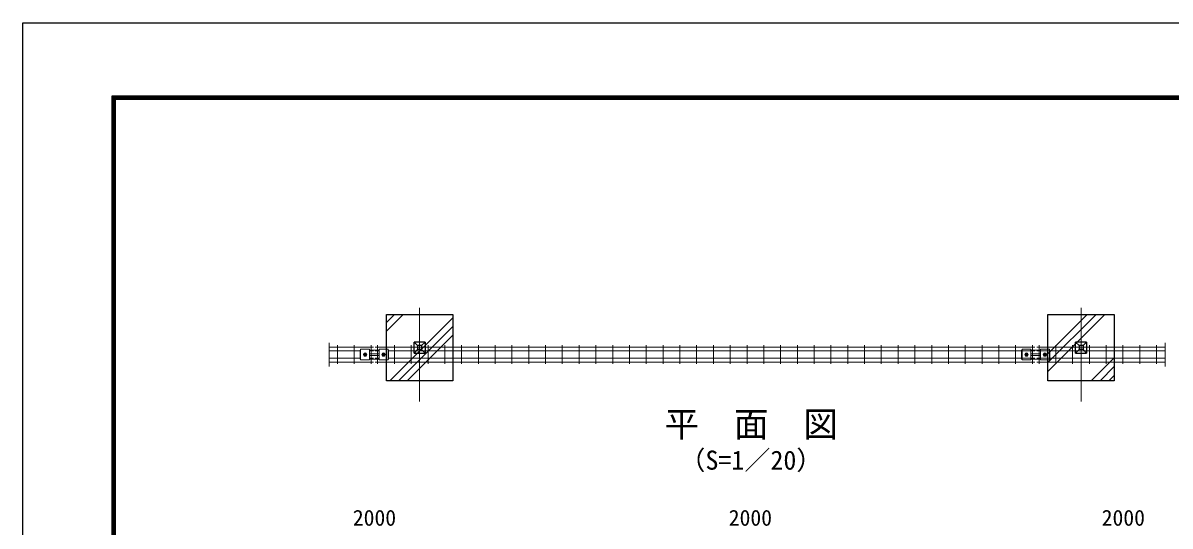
# Model space of a CAD drawing. Units: millimetres, scale not verified. Extents: x -4200 to 4200, y -2970 to 2970.
# Drawn here: x -4200 to -731, y 1449 to 2970 of the extents above; entities that cross this region are included whole.
import ezdxf
from ezdxf.enums import TextEntityAlignment as Align

# ---------------------------------------------------------------- set-up
doc = ezdxf.new("R2010")
doc.units = ezdxf.units.MM
doc.header["$LTSCALE"] = 10
doc.linetypes.add('USER1', pattern=[50.8, 31.75, -6.35, 6.35, -6.35])
for name, color, linetype, lineweight in [('0-0_D-TTL-TXT', 7, 'Continuous', 25), ('0-2_D-STR4', 7, 'Continuous', 25), ('0-3_D-STR-DIM', 7, 'Continuous', 13), ('0-4_D-STR3', 3, 'Continuous', 13), ('0-5_D-BMK', 2, 'USER1', 13), ('0-6_D-STR1', 1, 'Continuous', 25), ('0-7_D-STR2', 7, 'Continuous', 13), ('0-8_D-DCR-HCH', 7, 'Continuous', 13), ('0-C_D-TTL', 7, 'Continuous', 25)]:
    doc.layers.add(name, color=color, linetype=linetype, lineweight=lineweight)
doc.styles.add('ＭＳ ゴシック', font='')
doc.styles.get('ＭＳ ゴシック').set_extended_font_data('MS Gothic')

msp = doc.modelspace()

# ---------------------------------------------------------------- linework, layer by layer
at = {"layer": '0-2_D-STR4'}
for points in [[(-3100.13, 2088.52), (-2900.13, 2088.52), (-2900.13, 1888.52), (-3100.13, 1888.52)], [(-1100.13, 2088.52), (-900.13, 2088.52), (-900.13, 1888.52), (-1100.13, 1888.52)]]:
    msp.add_lwpolyline(points, close=True, dxfattribs=at)
at = {"layer": '0-3_D-STR-DIM'}
for p, q in [((-3273.65, 2003.31), (-3273.65, 1931.11)), ((-745.79, 2003.31), (-745.79, 1931.11))]:
    msp.add_line(p, q, dxfattribs=at)
at = {"layer": '0-4_D-STR3'}
for p, q in [((-3180.09, 1981.12), (-3180.09, 1954.12)), ((-3178.59, 1981.12), (-3180.09, 1981.12)), ((-3178.59, 1983.7), (-3151.59, 1983.7)), ((-3178.59, 1983.7), (-3178.59, 1951.54)), ((-3151.59, 1983.7), (-3151.59, 1951.54)), ((-3122.59, 1981.12), (-3151.59, 1981.12)), ((-3122.59, 1983.7), (-3122.59, 1951.54)), ((-3122.59, 1983.7), (-3095.59, 1983.7)), ((-3095.59, 1983.7), (-3095.59, 1951.54)), ((-3094.09, 1981.12), (-3095.59, 1981.12)), ((-3094.09, 1954.12), (-3094.09, 1981.12)), ((-1180.09, 1981.12), (-1180.09, 1954.12)), ((-1178.59, 1981.12), (-1180.09, 1981.12)), ((-1178.59, 1983.7), (-1151.59, 1983.7)), ((-1178.59, 1983.7), (-1178.59, 1951.54)), ((-1151.59, 1983.7), (-1151.59, 1951.54)), ((-1122.59, 1981.12), (-1151.59, 1981.12)), ((-1122.59, 1983.7), (-1122.59, 1951.54)), ((-1122.59, 1983.7), (-1095.59, 1983.7)), ((-1095.59, 1983.7), (-1095.59, 1951.54)), ((-1094.09, 1981.12), (-1095.59, 1981.12)), ((-1094.09, 1954.12), (-1094.09, 1981.12)), ((-3180.09, 1954.12), (-3178.59, 1954.12)), ((-3178.59, 1951.54), (-3151.59, 1951.54)), ((-3167.64, 1972.03), (-3170.19, 1967.62)), ((-3167.64, 1963.21), (-3170.19, 1967.62)), ((-3167.92, 1969.74), (-3166.51, 1968.33)), ((-3167.92, 1965.5), (-3166.51, 1966.91)), ((-3162.54, 1972.03), (-3167.64, 1972.03)), ((-3162.54, 1963.21), (-3167.64, 1963.21)), ((-3167.21, 1970.45), (-3165.8, 1969.03)), ((-3167.21, 1964.79), (-3165.8, 1966.21)), ((-3162.97, 1970.45), (-3164.38, 1969.03)), ((-3162.97, 1964.79), (-3164.38, 1966.21)), ((-3162.26, 1969.74), (-3163.68, 1968.33)), ((-3162.26, 1965.5), (-3163.68, 1966.91)), ((-3162.54, 1972.03), (-3159.99, 1967.62)), ((-3162.54, 1963.21), (-3159.99, 1967.62)), ((-3151.59, 1954.12), (-3122.59, 1954.12)), ((-3150.59, 1970.12), (-3123.59, 1970.12)), ((-3150.59, 1965.12), (-3123.59, 1965.12)), ((-3122.59, 1951.54), (-3095.59, 1951.54)), ((-3111.64, 1972.03), (-3114.19, 1967.62)), ((-3111.64, 1963.21), (-3114.19, 1967.62)), ((-3111.92, 1969.74), (-3110.51, 1968.33)), ((-3111.92, 1965.5), (-3110.51, 1966.91)), ((-3106.54, 1972.03), (-3111.64, 1972.03)), ((-3106.54, 1963.21), (-3111.64, 1963.21)), ((-3111.21, 1970.45), (-3109.8, 1969.03)), ((-3111.21, 1964.79), (-3109.8, 1966.21)), ((-3106.97, 1970.45), (-3108.38, 1969.03)), ((-3106.97, 1964.79), (-3108.38, 1966.21)), ((-3106.26, 1969.74), (-3107.68, 1968.33)), ((-3106.26, 1965.5), (-3107.68, 1966.91)), ((-3106.54, 1972.03), (-3103.99, 1967.62)), ((-3106.54, 1963.21), (-3103.99, 1967.62)), ((-3095.59, 1954.12), (-3094.09, 1954.12)), ((-1180.09, 1954.12), (-1178.59, 1954.12)), ((-1178.59, 1951.54), (-1151.59, 1951.54)), ((-1167.64, 1972.03), (-1170.19, 1967.62)), ((-1167.64, 1963.21), (-1170.19, 1967.62)), ((-1167.92, 1969.74), (-1166.51, 1968.33)), ((-1167.92, 1965.5), (-1166.51, 1966.91)), ((-1162.54, 1972.03), (-1167.64, 1972.03)), ((-1162.54, 1963.21), (-1167.64, 1963.21)), ((-1167.21, 1970.45), (-1165.8, 1969.03)), ((-1167.21, 1964.79), (-1165.8, 1966.21)), ((-1162.97, 1970.45), (-1164.38, 1969.03)), ((-1162.97, 1964.79), (-1164.38, 1966.21)), ((-1162.26, 1969.74), (-1163.68, 1968.33)), ((-1162.26, 1965.5), (-1163.68, 1966.91)), ((-1162.54, 1972.03), (-1159.99, 1967.62)), ((-1162.54, 1963.21), (-1159.99, 1967.62)), ((-1151.59, 1954.12), (-1122.59, 1954.12)), ((-1150.59, 1970.12), (-1123.59, 1970.12)), ((-1150.59, 1965.12), (-1123.59, 1965.12)), ((-1122.59, 1951.54), (-1095.59, 1951.54)), ((-1111.64, 1972.03), (-1114.19, 1967.62)), ((-1111.64, 1963.21), (-1114.19, 1967.62)), ((-1111.92, 1969.74), (-1110.51, 1968.33)), ((-1111.92, 1965.5), (-1110.51, 1966.91)), ((-1106.54, 1972.03), (-1111.64, 1972.03)), ((-1106.54, 1963.21), (-1111.64, 1963.21)), ((-1111.21, 1970.45), (-1109.8, 1969.03)), ((-1111.21, 1964.79), (-1109.8, 1966.21)), ((-1106.97, 1970.45), (-1108.38, 1969.03)), ((-1106.97, 1964.79), (-1108.38, 1966.21)), ((-1106.26, 1969.74), (-1107.68, 1968.33)), ((-1106.26, 1965.5), (-1107.68, 1966.91)), ((-1106.54, 1972.03), (-1103.99, 1967.62)), ((-1106.54, 1963.21), (-1103.99, 1967.62)), ((-1095.59, 1954.12), (-1094.09, 1954.12))]:
    msp.add_line(p, q, dxfattribs=at)
for centre in [(-3165.09, 1967.62), (-3109.09, 1967.62), (-1165.09, 1967.62), (-1109.09, 1967.62)]:
    msp.add_circle(centre, 4.41, dxfattribs=at)
for centre, radius, start, end in [((-3167.57, 1970.09), 0.5, 44.99953, 224.99952), ((-3167.57, 1965.14), 0.5, 135, 314.99998), ((-3165.09, 1968.87), 3.75, 57.53826, 122.46174), ((-3165.09, 1966.37), 3.75, 237.53826, 302.46174), ((-3167.21, 1967.62), 1, 314.99999, 45), ((-3165.09, 1969.74), 1, 225.00001, 314.99999), ((-3165.09, 1965.5), 1, 45, 135), ((-3162.97, 1967.62), 1, 135, 225.00001), ((-3162.62, 1970.09), 0.5, 315, 135), ((-3162.62, 1965.14), 0.5, 225.00001, 44.99999), ((-3150.59, 1967.62), 2.5, 90, 113.57818), ((-3150.59, 1967.62), 2.5, 246.42182, 270), ((-3123.59, 1967.62), 2.5, 66.42182, 90), ((-3123.59, 1967.62), 2.5, 270, 293.57818), ((-3111.57, 1970.09), 0.5, 44.99953, 224.99952), ((-3111.57, 1965.14), 0.5, 135, 314.99998), ((-3109.09, 1968.87), 3.75, 57.53826, 122.46174), ((-3109.09, 1966.37), 3.75, 237.53826, 302.46174), ((-3111.21, 1967.62), 1, 314.99999, 45), ((-3109.09, 1969.74), 1, 225.00001, 314.99999), ((-3109.09, 1965.5), 1, 45, 135), ((-3106.97, 1967.62), 1, 135, 225.00001), ((-3106.62, 1970.09), 0.5, 315, 135), ((-3106.62, 1965.14), 0.5, 225.00001, 44.99999), ((-1167.57, 1970.09), 0.5, 44.99953, 224.99952), ((-1167.57, 1965.14), 0.5, 135, 314.99998), ((-1165.09, 1968.87), 3.75, 57.53826, 122.46174), ((-1165.09, 1966.37), 3.75, 237.53826, 302.46174), ((-1167.21, 1967.62), 1, 314.99999, 45), ((-1165.09, 1969.74), 1, 225.00001, 314.99999), ((-1165.09, 1965.5), 1, 45, 135), ((-1162.97, 1967.62), 1, 135, 225.00001), ((-1162.62, 1970.09), 0.5, 315, 135), ((-1162.62, 1965.14), 0.5, 225.00001, 44.99999), ((-1150.59, 1967.62), 2.5, 90, 113.57818), ((-1150.59, 1967.62), 2.5, 246.42182, 270), ((-1123.59, 1967.62), 2.5, 66.42182, 90), ((-1123.59, 1967.62), 2.5, 270, 293.57818), ((-1111.57, 1970.09), 0.5, 44.99953, 224.99952), ((-1111.57, 1965.14), 0.5, 135, 314.99998), ((-1109.09, 1968.87), 3.75, 57.53826, 122.46174), ((-1109.09, 1966.37), 3.75, 237.53826, 302.46174), ((-1111.21, 1967.62), 1, 314.99999, 45), ((-1109.09, 1969.74), 1, 225.00001, 314.99999), ((-1109.09, 1965.5), 1, 45, 135), ((-1106.97, 1967.62), 1, 135, 225.00001), ((-1106.62, 1970.09), 0.5, 315, 135), ((-1106.62, 1965.14), 0.5, 225.00001, 44.99999)]:
    msp.add_arc(centre, radius, start, end, dxfattribs=at)
at = {"layer": '0-5_D-BMK'}
for p, q in [((-3000.13, 2109.12), (-3000.13, 1825.41)), ((-1000.13, 2109.12), (-1000.13, 1825.41))]:
    msp.add_line(p, q, dxfattribs=at)
at = {"layer": '0-6_D-STR1'}
for p, q in [((-2983.63, 2005.02), (-3016.63, 2005.02)), ((-3006.13, 1994.52), (-3016.63, 2005.02)), ((-3016.63, 1972.02), (-3016.63, 2005.02)), ((-3006.13, 1982.52), (-3016.63, 1972.02)), ((-2994.13, 1994.52), (-2983.63, 2005.02)), ((-2983.63, 1972.02), (-2994.13, 1982.52)), ((-2983.63, 2005.02), (-2983.63, 1972.02)), ((-983.63, 2005.02), (-1016.63, 2005.02)), ((-1016.63, 1972.02), (-1016.63, 2005.02)), ((-1006.13, 1994.52), (-1016.63, 2005.02)), ((-1006.13, 1982.52), (-1016.63, 1972.02)), ((-994.13, 1994.52), (-1006.13, 1994.52)), ((-1006.13, 1994.52), (-1006.13, 1982.52)), ((-994.13, 1982.52), (-1006.13, 1982.52)), ((-994.13, 1994.52), (-983.63, 2005.02)), ((-994.13, 1994.52), (-994.13, 1982.52)), ((-983.63, 1972.02), (-994.13, 1982.52)), ((-983.63, 2005.02), (-983.63, 1972.02)), ((-3016.63, 1972.02), (-2983.63, 1972.02)), ((-1016.63, 1972.02), (-983.63, 1972.02))]:
    msp.add_line(p, q, dxfattribs=at)
for points in [[(-2994.13, 1994.52), (-3006.13, 1994.52), (-3006.13, 1982.52)], [(-2994.13, 1994.52), (-2994.13, 1982.52), (-3006.13, 1982.52)]]:
    msp.add_lwpolyline(points, dxfattribs=at)
at = {"layer": '0-7_D-STR2'}
for p, q in [((-3273.65, 1990.22), (-3140.09, 1990.22)), ((-3273.65, 1978.92), (-3178.59, 1978.92)), ((-3248.61, 1995.62), (-3248.61, 1939.62)), ((-3197.84, 1995.62), (-3197.84, 1939.62)), ((-3151.59, 1978.92), (-3140.09, 1978.92)), ((-3147.07, 1995.62), (-3147.07, 1939.62)), ((-3134.09, 1990.22), (-1140.09, 1990.22)), ((-3134.09, 1978.92), (-3122.59, 1978.92)), ((-3127.12, 1995.62), (-3127.12, 1939.62)), ((-3095.59, 1978.92), (-1140.09, 1978.92)), ((-3076.35, 1995.62), (-3076.35, 1939.62)), ((-3025.58, 1995.62), (-3025.58, 1939.62)), ((-2974.81, 1995.62), (-2974.81, 1939.62)), ((-2924.04, 1995.62), (-2924.04, 1939.62)), ((-2873.27, 1995.62), (-2873.27, 1939.62)), ((-2822.5, 1995.62), (-2822.5, 1939.62)), ((-2771.73, 1995.62), (-2771.73, 1939.62)), ((-2720.96, 1995.62), (-2720.96, 1939.62)), ((-2670.19, 1995.62), (-2670.19, 1939.62)), ((-2619.42, 1995.62), (-2619.42, 1939.62)), ((-2568.65, 1995.62), (-2568.65, 1939.62)), ((-2517.89, 1995.62), (-2517.89, 1939.62)), ((-2467.12, 1995.62), (-2467.12, 1939.62)), ((-2416.35, 1995.62), (-2416.35, 1939.62)), ((-2365.58, 1995.62), (-2365.58, 1939.62)), ((-2314.81, 1995.62), (-2314.81, 1939.62)), ((-2264.04, 1995.62), (-2264.04, 1939.62)), ((-2213.27, 1995.62), (-2213.27, 1939.62)), ((-2162.5, 1995.62), (-2162.5, 1939.62)), ((-2111.73, 1995.62), (-2111.73, 1939.62)), ((-2060.96, 1995.62), (-2060.96, 1939.62)), ((-2010.19, 1995.62), (-2010.19, 1939.62)), ((-1959.42, 1995.62), (-1959.42, 1939.62)), ((-1908.65, 1995.62), (-1908.65, 1939.62)), ((-1857.89, 1995.62), (-1857.89, 1939.62)), ((-1807.12, 1995.62), (-1807.12, 1939.62)), ((-1756.35, 1995.62), (-1756.35, 1939.62)), ((-1705.58, 1995.62), (-1705.58, 1939.62)), ((-1654.81, 1995.62), (-1654.81, 1939.62)), ((-1604.04, 1995.62), (-1604.04, 1939.62)), ((-1553.27, 1995.62), (-1553.27, 1939.62)), ((-1502.5, 1995.62), (-1502.5, 1939.62)), ((-1451.73, 1995.62), (-1451.73, 1939.62)), ((-1400.96, 1995.62), (-1400.96, 1939.62)), ((-1350.19, 1995.62), (-1350.19, 1939.62)), ((-1299.42, 1995.62), (-1299.42, 1939.62)), ((-1248.65, 1995.62), (-1248.65, 1939.62)), ((-1197.89, 1995.62), (-1197.89, 1939.62)), ((-1147.07, 1995.62), (-1147.07, 1939.62)), ((-1134.09, 1990.22), (-745.79, 1990.22)), ((-1134.09, 1978.92), (-745.79, 1978.92)), ((-1127.12, 1995.62), (-1127.12, 1939.62)), ((-1076.35, 1995.62), (-1076.35, 1939.62)), ((-1025.58, 1995.62), (-1025.58, 1939.62)), ((-974.81, 1995.62), (-974.81, 1939.62)), ((-924.04, 1995.62), (-924.04, 1939.62)), ((-873.27, 1995.62), (-873.27, 1939.62)), ((-822.5, 1995.62), (-822.5, 1939.62)), ((-771.73, 1995.62), (-771.73, 1939.62)), ((-3273.65, 1956.32), (-3178.59, 1956.32)), ((-3273.65, 1945.02), (-3140.09, 1945.02)), ((-3151.59, 1956.32), (-3140.09, 1956.32)), ((-3134.09, 1956.32), (-3122.59, 1956.32)), ((-3134.09, 1945.02), (-1140.09, 1945.02)), ((-3095.59, 1956.32), (-1140.09, 1956.32)), ((-1134.09, 1956.32), (-745.79, 1956.32)), ((-1134.09, 1945.02), (-745.79, 1945.02))]:
    msp.add_line(p, q, dxfattribs=at)
at = {"layer": '0-8_D-DCR-HCH'}
for p, q in [((-3100.13, 2038.04), (-3049.65, 2088.52)), ((-3100.13, 2064.56), (-3076.17, 2088.52)), ((-1100.13, 1916.72), (-928.33, 2088.52)), ((-1100.13, 1943.24), (-954.85, 2088.52)), ((-1100.13, 1969.75), (-981.37, 2088.52)), ((-3090.55, 1888.52), (-2900.13, 2078.94)), ((-3064.04, 1888.52), (-2900.13, 2052.42)), ((-3037.52, 1888.52), (-2900.13, 2025.91)), ((-969.23, 1888.52), (-900.13, 1957.62)), ((-942.72, 1888.52), (-900.13, 1931.1)), ((-916.2, 1888.52), (-900.13, 1904.59))]:
    msp.add_line(p, q, dxfattribs=at)
at = {"layer": '0-C_D-TTL', "color": 2}
msp.add_lwpolyline([(-4199.68, 2970.23), (4200.32, 2970.23), (4200.32, -2969.77), (-4199.68, -2969.77)], close=True, dxfattribs=at)
at = {"layer": '0-C_D-TTL'}
for points in [[(-3929.68, 2750.23), (3930.32, 2750.23), (3930.32, -2749.77), (-3929.68, -2749.77)], [(-3927.18, 2747.73), (3927.82, 2747.73), (3927.82, -2747.27), (-3927.18, -2747.27)], [(-3924.68, 2745.23), (3925.32, 2745.23), (3925.32, -2744.77), (-3924.68, -2744.77)], [(-3922.18, 2742.73), (3922.82, 2742.73), (3922.82, -2742.27), (-3922.18, -2742.27)], [(-3919.68, 2740.23), (3920.32, 2740.23), (3920.32, -2739.77), (-3919.68, -2739.77)]]:
    msp.add_lwpolyline(points, close=True, dxfattribs=at)

# ---------------------------------------------------------------- texts
at = {"layer": '0-0_D-TTL-TXT', "style": 'ＭＳ ゴシック'}
for s, height, p in [('平\u3000面\u3000図', 76.98, (-2260.03, 1695.32)), ('（S=1／20）', 57.7, (-2214.55, 1602.13))]:
    msp.add_text(s, height=height, dxfattribs=at).set_placement(p, align=Align.BOTTOM_LEFT)
at = {"layer": '0-3_D-STR-DIM', "style": 'ＭＳ ゴシック'}
for p in [(-3202.14, 1435.61), (-2065.38, 1435.61), (-937.65, 1435.61)]:
    msp.add_text('2000', height=48.09, dxfattribs=at).set_placement(p, align=Align.BOTTOM_LEFT)

doc.saveas('drawing.dxf')
